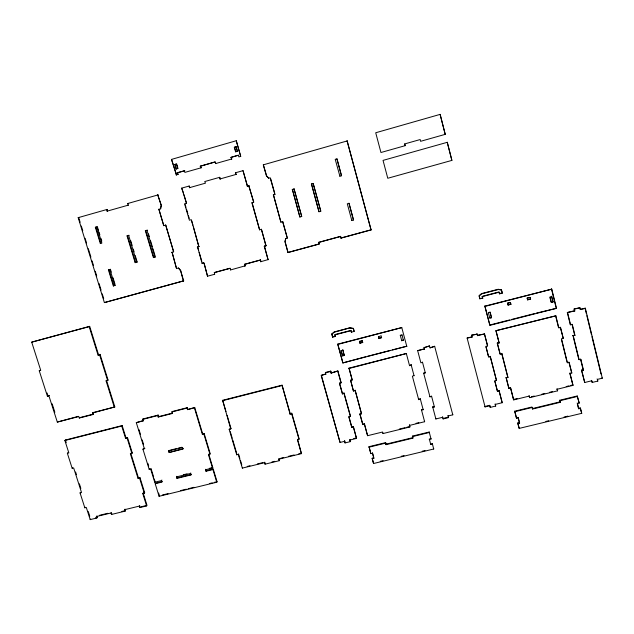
<?xml version="1.0" encoding="UTF-8"?>
<svg xmlns="http://www.w3.org/2000/svg" width="634" height="634" viewBox="0 0 634 634"><rect width="100%" height="100%" fill="white"/><g stroke="black" fill="none" stroke-linecap="round" stroke-linejoin="round"><path stroke-width="0.95" d="M381.597 337.653L378.87 338.358L381.597 337.653L381.161 335.751L378.443 336.765L378.87 338.358M378.443 336.765L378.878 338.041M373.553 463.509L372.237 458.192L373.87 457.796L373.854 458.327L372.221 458.715L373.553 463.509L433.711 449.007L433.624 448.492M372.221 458.715L372.237 458.192M373.854 458.327L372.443 453.223L370.811 453.619L369.043 446.669L385.646 442.627L386.074 444.664L412.877 438.142L412.401 436.113L429.202 432.023L431.033 439.021L429.369 439.417L429.289 438.918L430.755 444.569L432.412 444.165L432.325 443.657L430.676 444.062L430.755 444.569M370.811 453.619L369.043 446.669M409.849 426.983L409.39 424.97L409.849 426.983L383.015 433.553L382.595 432.016L367.585 435.693L364.423 423.734L362.791 424.138L362.751 424.606L364.392 424.201L364.423 423.734M361.515 413.82L355.135 390.243L361.515 413.82L359.874 414.232L362.751 424.606M359.874 414.232L361.554 413.376M345.047 442.92L344.658 440.836L345.047 442.92L350.317 441.636L349.865 440.036L356.522 438.403L353.368 426.46L351.727 427.324L353.368 426.46M362.672 342.526L362.276 340.624L362.672 342.526L359.969 343.224L359.573 341.322L361.372 340.854M350.317 441.636L349.92 439.544L349.865 440.036M359.969 343.224L359.573 341.322M351.727 427.324L348.835 416.966L350.483 416.118L344.048 393.032L342.384 393.849L344.048 393.032M355.088 390.655L353.447 391.067L350.594 380.202L352.235 379.782L349.001 368.132L406.339 353.526L409.548 365.667L411.173 364.875L409.548 365.667M353.447 391.067L350.594 380.202M340.046 442.437L321.327 375.177L325.9 374.012L321.216 375.566L340.046 442.437L344.595 441.327M371.072 229.92L347.123 140.914L371.072 229.92L340.965 238.122L340.593 236.355L318.688 242.323L319.029 244.106L288.002 252.562L284.943 241.689L285.712 238.55M350.539 380.59L352.179 380.178L349.001 368.132M335.291 336.464L334.847 334.879L350.967 330.694L351.41 332.287L354.16 331.281L353.36 328.364L350.293 327.738L334.197 331.923L331.875 333.944L332.604 337.161L335.291 336.464L334.926 334.57L350.071 330.639M354.113 331.582L353.36 328.364M351.41 332.287L351.022 330.393M161.012 205.836L160.481 208.832L161.393 205.749L157.779 194.947L161.393 205.749M342.384 393.849L339.459 383.396L341.132 382.595L337.89 370.961L331.106 373.046L337.89 370.961M331.788 334.253L334.11 332.232L350.293 327.738M392.478 349.897L406.79 346.235L342.812 362.933L365.77 356.72M344.23 355.484L342.843 349.905L344.23 355.484L342.582 355.912L341.124 350.665L342.582 355.912M288.002 252.562L285.11 241.538L285.562 239.295M342.812 362.933L337.748 344.127L401.782 327.588L406.83 346.568M331.106 373.046L330.758 371.096L325.456 372.451L325.805 374.393M227.091 415.318L230.974 428.441L229.175 429.305L236.728 454.784L238.273 454.404L242.339 468.106L264.608 462.661L265.052 464.175L279.293 460.696L278.849 459.174L301.443 453.643L297.608 439.307M332.604 337.161L331.875 333.944M301.443 453.643L297.457 439.798L299.169 438.918L291.791 413.209L290.063 414.05L291.791 413.209M279.293 460.696L279.023 458.651L278.849 459.174M265.052 464.175L264.814 462.131M290.063 414.05L282.051 385.179L222.645 400.308L230.721 428.917L229.175 429.305M242.339 468.106L242.568 467.575M351.822 220.505L347.289 203.807L349.001 203.268L353.518 219.935L351.87 220.386M236.728 454.784L236.973 454.269M340.965 238.122L340.593 236.355M162.328 481.539L155.568 483.195L155.195 483.734L159.079 496.287L216.765 482.228L217.034 481.697L213.23 469.041L206.28 470.745L205.995 471.26L212.953 469.548L213.23 469.041M212.501 468.043L212.778 467.535L208.76 454.158L208.475 454.649L212.501 468.043L205.543 469.754L205.995 471.26M230.721 428.917L230.974 428.441M205.543 469.754L205.828 469.239L206.28 470.745M208.475 454.649L210.242 453.793L204.132 433.442L202.349 434.274L194.408 407.852L194.717 407.432L202.65 433.814M176.965 478.385L176.838 476.364L176.965 478.385L190.882 474.969L190.731 472.948M202.349 434.274L204.132 433.442M159.079 496.287L159.443 495.733L158.611 493.046M349.001 203.268L353.471 220.053M139.749 505.536L139.361 506.098L139.821 507.572L146.62 505.924L147.001 505.353L143.173 493.078L144.671 492.713L139.995 477.695L138.109 478.591L130.374 453.762L132.284 452.898L127.553 437.714L125.635 438.554L121.728 426.024L122.156 425.58L126.055 438.094M142.935 449.173L144.782 448.325L142.935 449.173L149.18 469.342L150.638 468.978L154.736 482.244L161.512 480.58L161.868 480.049M139.821 507.572L140.209 507.002L146.153 505.56M319.029 244.106L318.688 242.323M154.736 482.244L155.1 481.713L154.228 478.876M146.62 505.924L142.793 493.624L144.671 492.713M142.793 493.624L143.173 493.078M169.405 452.05L168.929 450.489L169.056 452.533L183.329 448.571M111.433 512.415L111.005 512.993L111.465 514.459L125.056 511.155L125.469 510.584L125.009 509.118M149.18 469.342L149.553 468.827M138.109 478.591L139.995 477.695M111.465 514.459L111.901 513.881M187.727 409.215L187.268 407.686L187.41 409.635L194.717 407.432M80.542 492.372L80.058 492.919L84.829 507.802L86.295 507.438L90.194 519.618L96.812 518.01L97.271 517.431L96.804 515.973M90.194 519.618L90.662 519.032M158.207 417.069L158.104 415.119L158.207 417.069L172.202 413.511L172.083 411.561L187.268 407.686M130.374 453.762L132.284 452.898M84.829 507.802L85.297 507.232M144.393 448.809L136.302 422.648L143.118 420.913L143.506 420.477L143.038 418.963L158.104 415.119M125.635 438.554L127.553 437.714M143.118 420.913L142.65 419.391L143.038 418.963M136.302 422.648L143.506 420.477M67.87 452.803L67.362 453.286L72.181 468.336L72.68 467.829M320.788 211.185L313.188 183.575L320.788 211.185L318.989 211.756L311.492 184.05L318.989 211.756M39.815 370.351L39.237 370.724L47.407 396.202L48.897 395.814L57.314 422.078L78.814 416.538L79.29 418.044L93.024 414.509L92.548 413.003L114.802 406.957L106.552 380.471L108.065 380.075L100.053 354.366L98.056 355.111L89.18 326.637L89.679 326.344L98.539 354.763M264.473 246.119L268.087 259.726L264.267 246.285L266.074 245.683L261.414 229.27L259.599 229.849L251.872 202.69L253.711 202.151L248.766 185.603L253.711 202.151M93.024 414.509L93.507 414.073L93.04 412.568L114.802 406.957M67.362 453.286L68.844 452.914L64.866 440.503L65.381 440.044L122.156 425.58M260.542 259.924L260.788 261.707L260.542 259.924L244.708 264.235L244.938 266.026L244.708 264.235M287.329 238.107L282.701 221.623L287.329 238.107L285.554 238.693M92.548 413.003L93.04 412.568M79.29 418.044L79.797 417.6M482.783 298.202L482.189 296.324L482.783 298.202L479.811 298.677L479.05 295.698L481.499 293.613L498.237 289.262L501.391 289.889L502.358 293.122L499.544 293.851L498.926 291.981L483.124 296.086M479.978 298.931L479.217 295.943L481.666 293.859L498.443 289.5L501.597 290.126M57.314 422.078L78.386 416.34M114.35 407.385L106.084 380.86L108.065 380.075M106.084 380.86L106.552 380.471M264.267 246.285L266.074 245.683M301.705 216.463L294.057 188.948L301.705 216.463L299.89 217.042L292.369 189.423L299.89 217.042M198.648 250.533L197.594 246.927L202.056 263.34L203.934 262.722L207.532 276.21L214.633 274.276L214.451 272.477L230.15 268.206L230.61 269.799M47.407 396.202L49.452 395.402M214.633 274.276L214.451 272.477M98.056 355.111L100.053 354.366M207.532 276.21L204.211 263.673M280.91 222.193L273.428 194.844L280.91 222.193L282.701 221.623M440.123 114.382L445.226 134.353L440.123 114.382L375.716 132.76L380.947 152.509L405.166 145.669L404.706 143.926L420.191 139.543L420.58 141.319L445.226 134.353M107.067 209.45L106.615 209.545L107.106 211.154L107.558 211.059L107.067 209.45L78.18 217.66L104.388 302.592L183.678 280.862L180.524 270.203L178.447 267.992L176.537 268.61L172.076 252.253L176.537 268.61M261.414 229.27L265.876 245.841M259.599 229.849L252.102 202.603M183.345 281.076L180.524 270.203M178.447 267.992L180.183 270.401M339.808 176.228L341.528 175.721L336.955 158.849L335.22 159.324L339.879 176.181M39.237 370.724L40.727 370.327L31.7 342.146L89.679 326.344M104.388 302.592L183.678 280.862M193.481 227.067L198.862 246.65L191.31 219.665L189.4 220.228L184.565 203.776L186.491 203.237L183.987 194.701M113.343 285.958L113.787 285.736L108.889 269.751L108.43 269.941L113.343 285.958L115.333 285.316M173.645 251.817L165.712 225.102L173.645 251.817L171.719 252.419M153.404 257.594L153.785 257.42L145.741 230.61L145.345 230.736L153.404 257.594L155.401 256.968M137.166 262.024L136.754 262.207L128.654 235.428L129.082 235.285L127.046 235.88L135.145 262.65L137.166 262.024L135.216 255.565M135.145 262.65L135.557 262.468L127.474 235.737L127.046 235.88M111.299 272.144L110.427 269.323L109.975 269.513L114.889 285.538M404.674 143.934L405.166 145.669M163.77 225.664L158.896 209.283L163.77 225.664L165.712 225.102M100.323 243.488L100.79 243.337L95.829 227.162L95.354 227.289L100.323 243.488L101.868 243.052L96.899 226.845L97.382 226.718L95.354 227.289M171.537 159.396L176.45 174.881L171.537 159.396L236.268 140.732L240.714 156.408L238.852 156.883L238.376 155.219L231.006 157.343L231.735 158.991L231.006 157.343M174.77 164.499L176.41 164.024L177.702 168.438L176.062 168.906L174.77 164.499L176.759 164.008M234.326 147.294L236.236 146.826L234.326 147.294L235.586 151.748L237.504 151.272L236.49 147.714M235.586 151.748L237.504 151.272M176.062 168.906L178.051 168.406M177.211 172.813L184.716 170.72L177.211 172.813L178.043 174.421L177.56 172.781M200.257 166.187L201.049 167.812L200.257 166.187L214.989 161.947L215.75 163.58M200.566 166.163L215.275 161.932M231.267 157.335L238.376 155.219M176.093 174.921L178.043 174.421M184.383 170.752L184.859 172.4L201.049 167.812M215.465 163.604L231.735 158.991M107.106 211.154L128.543 205.075L128.116 205.162L127.632 203.546L158.167 194.876M186.491 203.237L181.696 188.124L189.186 186.024L189.669 187.656L189.186 186.024M189.336 187.719L205.495 183.147L204.711 181.554L219.705 177.314L220.18 178.954L219.705 177.314M235.412 172.797L236.133 174.405L235.412 172.797L243.02 170.657L247.379 186L243.02 170.657M263.324 164.832L266.645 175.887L268.745 178.17L266.438 175.927L263.324 164.832L347.178 140.938M219.895 179.002L236.133 174.405M158.896 209.283L160.854 208.737M268.547 178.217L270.179 177.758L274.871 194.464M247.149 186.063L248.996 185.548M447.263 142.317L383.039 160.386L387.77 178.265L451.884 160.394L447.263 142.317L451.884 160.394M145.345 230.736L147.365 230.15L146.969 230.285L155.021 257.15M292.219 189.487L294.057 188.948M311.373 184.106L313.188 183.575M273.246 194.923L275.053 194.392M108.43 269.941L110.427 269.323M197.277 247.086L199.171 246.491M202.056 263.34L203.633 262.912M318.577 242.481L340.521 236.498M288.161 252.387L319.14 243.947M341.037 237.98L371.088 229.793M214.165 272.683L229.888 268.396M244.478 264.426L260.336 260.106M230.356 269.997L245.176 265.836M260.788 261.707L268.285 259.544M31.7 342.146L89.18 326.637M482.363 296.577L499.132 292.219L499.544 293.851M332.684 336.852L334.475 336.385M479.811 298.677L481.674 298.194M499.346 293.613L501.217 293.122M484.867 306.119L551.77 289.152L556.494 308.314L489.9 325.337L484.867 306.119L489.9 325.337M337.676 344.444L401.782 327.588M485.05 306.388L551.77 289.152M507.501 303.163L510.529 302.703L510.941 304.328L508.127 305.057L507.501 303.163L509.371 302.68M527.131 298.099L530.214 297.623L530.618 299.256L527.543 299.731L527.131 298.099L529.018 297.615M359.533 341.639L362.236 340.941M360.009 342.907L362.711 342.209M507.913 304.788L510.941 304.328M527.543 299.731L530.618 299.256M80.708 417.362L93.507 414.073M341.124 350.665L342.772 350.237M400.3 335.434L401.98 335.006M342.645 355.571L344.294 355.143M489.654 317.848L491.548 317.689L489.836 318.133L488.275 312.475L490.177 312.308L491.548 317.689M553.11 301.903L551.762 296.466L550.019 296.91L551.358 302.347L553.11 301.903L551.073 302.085L549.955 297.568M401.726 340.735L403.367 339.99L401.726 340.735L400.268 335.124M367.68 356.237L390.576 350.38M490.668 324.798L509.657 319.94M511.559 319.457L534.351 313.632M536.253 313.141L556.494 308.314M429.527 345.926L424.154 347.646L429.527 345.926L430.026 347.86L434.655 346.315L430.026 347.86M471.458 335.235L477.133 334.15L471.458 335.235L472.037 337.161L467.123 338.049L471.878 336.836M574.444 310.715L567.319 312.53L574.784 311.001L574.047 309.083L579.698 307.641L580.451 309.558L585.356 308.306L602.3 378.197L597.426 379.386L597.046 378.989M142.65 419.391L157.739 415.547M171.735 411.981L186.951 408.106M325.361 372.832L330.671 371.476M574.047 309.083L580.055 307.918M64.866 440.503L121.728 426.024M158.571 416.641L172.543 413.083M417.663 350.65L424.511 348.898L417.663 350.65L420.873 362.799L422.513 362.386M484.519 333.983L477.386 335.434L484.519 333.983L487.594 345.926L485.929 346.346L488.687 357.061L490.351 356.641L496.446 380.345L494.789 380.757L497.524 391.368L499.18 390.964L502.199 402.717L495.281 404.413L495.083 403.977L495.701 406.053L490.233 407.393L489.622 405.316L490.233 407.393M498.958 342.669L497.246 343.097L499.156 343.002L495.907 330.718L555.844 315.819L558.823 327.905L560.567 327.469L563.238 338.318L561.502 338.754L567.414 362.735L569.15 362.307L571.797 373.054L569.736 373.093L573.001 385.369L557.215 389.236L556.906 388.824L557.611 390.821L529.707 397.653L529.057 395.648M579.698 307.641L580.102 309.273L585.356 308.306M187.41 409.635L194.408 407.852M222.368 400.736L281.876 385.583M348.946 368.505L406.339 353.526M495.907 330.718L555.844 315.819M341.132 382.595L339.539 382.999L342.447 393.437M555.535 315.534L558.514 327.596L560.567 327.469M567.319 312.53L570.275 324.624L572.312 324.497L574.975 335.37L572.938 335.473L574.975 335.37M570.275 324.624L572.312 324.497M423.639 373.022L425.263 372.61L423.71 373.402L429.971 396.836L431.596 396.432L431.508 396.012L434.401 406.933L432.776 407.337L432.689 406.901L434.314 406.497L434.401 406.933M485.977 346.901L488.505 356.704L490.351 356.641M497.246 343.097L499.988 353.82L501.906 353.74L507.969 377.484L506.265 377.904L506.051 377.515L507.969 377.484M414.01 375.439L412.393 376.247L418.678 399.642L420.342 399.222L420.279 398.802L418.614 399.214L418.678 399.642M499.988 353.82L501.906 353.74M72.181 468.336L73.663 467.971L81.532 492.555L80.058 492.919M169.857 450.259L176.355 448.634M178.209 448.175L181.926 447.247M168.581 450.972L182.529 447.493L183.004 449.054L169.056 452.533M572.938 335.473L578.81 359.454L580.855 359.399L583.486 370.169L581.449 370.201L583.486 370.169M494.821 381.24L497.325 390.956L498.974 390.544L499.18 390.964M506.051 377.515L508.769 388.127L510.465 387.707L510.687 388.119L513.699 399.903L529.311 396.076L529.707 397.653M423.092 409.263L423.163 409.707L421.499 410.119L421.428 409.675L424.614 421.721L409.429 425.446M508.769 388.127L508.983 388.539L510.687 388.119M183.321 474.771L187.03 473.86M209.307 468.383L212.778 467.535M176.514 476.887L190.422 473.471L190.882 474.969M177.298 477.862L191.191 474.454M155.195 483.734L161.971 482.07L161.512 480.58M353.717 438.617L356.57 437.92M416.015 423.346L418.86 422.656M488.671 405.546L484.899 406.473L485.073 406.909L489.805 405.752M510.465 387.707L513.469 399.468L517.138 398.572M566.178 386.558L568.96 385.876M570.814 385.417L572.668 384.965M432.689 406.901L435.875 418.963L442.69 417.291L442.587 416.839L443.126 418.923L448.531 417.6L448.42 417.14L443.023 418.464L443.126 418.923M434.655 346.315L452.787 414.818L448.103 415.967L447.984 415.516L448.531 417.6M581.449 370.201L584.714 382.5L591.799 380.765L592.211 382.437L597.83 381.058L597.426 379.386M247.205 466.442L249.986 465.76M257.396 463.945L262.959 462.59M280.902 458.192L283.723 457.502M288.422 456.353L294.057 454.974M298.757 453.825L301.578 453.136M399.277 429.091L405.023 427.688M406.933 427.221L409.802 426.516M531.371 396.757L534.256 396.052M541.935 394.166L544.82 393.46M549.623 392.287L552.499 391.582M271.883 462.027L274.728 461.33M162.32 495.035L168.081 493.632M180.555 490.589L186.317 489.186M188.235 488.719L193.996 487.308M209.355 483.568L212.232 482.87M214.157 482.403L217.034 481.697M519.626 423.084L519.389 422.609L517.693 423.021L517.93 423.496L519.626 423.084L518.287 417.861L516.591 418.274L516.353 417.806L514.673 411.212L531.934 407.012L532.592 409.033L560.456 402.257L559.751 400.236L577.217 395.988L579.207 403.089L577.479 403.509L577.138 403.065M369.02 447.176L385.654 443.126L385.646 442.627M412.877 438.142L412.457 436.604L429.281 432.507L429.202 432.023M514.673 411.212L514.903 411.672L532.195 407.464M560.068 400.68L577.558 396.424M386.066 444.157L412.821 437.65M560.456 402.257L560.147 401.813L532.33 408.581L532.592 409.033M99.546 515.307L107.78 513.302M111.005 512.993L96.352 516.551L96.812 518.01M139.361 506.098L124.597 509.688L125.056 511.155M95.385 517.891L97.271 517.431M121.847 511.464L125.469 510.584M516.353 417.806L518.049 417.394L518.287 417.861M577.352 403.945L578.438 408.336L580.158 407.916L580.506 408.367L581.727 413.328L519.183 428.402L517.693 423.021M578.438 408.336L578.779 408.787L580.506 408.367M380.241 461.362L383.102 460.672M401.211 456.306L404.072 455.616M422.189 451.249L425.042 450.56M545.834 421.436L548.719 420.738M564.086 417.037L567.929 416.11M78.18 217.66L78.687 217.549L80.146 222.257M127.632 203.546L128.06 203.459M181.696 188.124L183.432 192.799M336.955 158.849L341.457 175.761M240.714 156.408L236.268 140.732M350.237 328.04L353.304 328.666M601.912 377.801L602.3 378.197M563.238 338.318L560.25 327.16M580.855 359.399L580.506 359.034L583.137 369.788M597.458 380.654L597.83 381.058M592.211 382.437L591.435 380.368M569.15 362.307L567.097 362.363L567.414 362.735M571.797 373.054L569.047 362.83M502.358 293.122L501.391 289.889M579.207 403.089L577.217 395.988M581.727 413.328L580.158 407.916M487.594 345.926L484.344 333.666M513.469 399.468L513.699 399.903M496.446 380.345L490.161 356.284M497.325 390.956L497.524 391.368M502.199 402.717L498.974 390.544M495.511 405.609L495.701 406.053M65.381 440.044L66.229 442.698M75.612 472.005L76.484 474.739M79.393 483.829L80.851 488.378M88.269 511.551L89.766 516.227M52.154 403.834L54.857 412.259M47.059 392.969L47.97 395.79M130.778 453.27L138.497 478.068M99.578 354.707L107.598 380.463M127.141 438.173L131.872 453.381M139.607 478.218L144.29 493.26M81.303 226.029L82.761 230.736M85.083 238.273L86.541 242.988M88.285 248.639L90.9 257.119M92.057 260.883L93.515 265.598M95.258 271.249L96.709 275.964M99.039 283.501L101.075 290.095M102.233 293.859L103.691 298.574M139.012 429.67L140.455 434.338M142.182 439.933L143.625 444.592M151.011 468.471L153.642 476.982M147.857 463.335L148.705 466.085M97.652 227.622L98.484 230.316M99.031 232.115L99.855 234.81M100.957 238.408L101.789 241.102M113.026 277.787L115.039 284.373M130.755 240.817L132.149 245.429M133.267 249.114L134.099 251.88M212.953 469.548L216.765 482.228M148.475 233.851L149.299 236.625M150.409 240.326L152.35 246.8M152.905 248.647L155.124 256.049M203.839 433.902L209.957 454.285M222.645 400.308L225.973 411.561M238.519 453.889L239.866 458.453M240.413 460.276L241.76 464.841M230.269 431.659L232.226 438.252M232.789 440.139L236.696 453.326M175.127 164.475L176.41 168.874M191.579 220.592L192.934 225.213M185.168 204.6L185.976 207.334M186.507 209.165L187.846 213.721M188.385 215.552L189.186 218.286M199.179 252.332L201.826 261.351M177.021 164.888L177.789 167.527M291.632 413.653L299.026 439.41M282.051 385.179L290.221 413.606M235.991 146.819L237.251 151.272M234.58 147.302L235.84 151.748M270.631 178.637L274.791 193.465M337.811 371.342L341.06 382.991M343.977 393.445L350.428 416.57M353.32 426.928L356.522 438.403M348.898 416.514L351.783 426.856M330.758 371.096L331.194 372.665M372.459 452.708L373.632 456.948M364.392 424.201L367.585 435.693M359.914 413.78L362.791 424.138M337.748 344.127L342.622 361.657M385.654 443.126L386.074 444.664M411.173 364.875L414.065 375.827M420.279 398.802L423.163 409.707M432.325 443.657L433.711 449.007M401.948 334.697L403.406 340.307M452.668 414.367L452.787 414.818M422.442 362.022L425.343 372.99M424.083 347.313L424.582 349.247M467.123 338.049L485.073 406.909M476.966 333.833L477.553 335.758M471.617 335.552L472.037 337.161M489.995 312.039L491.366 317.412M497.444 343.43L500.194 354.168M506.265 377.904L508.983 388.539M514.903 411.672L516.591 418.274M517.93 423.496L519.183 428.402M496.105 331.035L499.156 343.002M501.692 353.384L507.755 377.095M518.049 417.394L519.389 422.609M510.307 302.442L510.719 304.066M507.715 303.424L508.127 305.057M557.215 389.236L557.611 390.821M559.751 400.236L560.147 401.813M529.961 297.37L530.365 299.002M527.385 298.352L527.789 299.985M570.069 373.474L573.001 385.369M577.479 403.509L578.779 408.787M561.423 339.38L566.859 361.404M567.644 312.816L570.608 324.925M573.271 335.798L579.159 359.819M581.798 370.589L584.714 382.5M551.477 288.914L556.192 308.045M551.469 296.213L552.808 301.641M574.38 309.36L574.784 311.001M571.979 324.188L574.634 335.045M585 308.029L586.387 313.759M586.854 315.677L591.49 334.792M591.95 336.702L600.984 373.973M435.788 418.503L435.875 418.963M429.884 396.416L429.971 396.836M430.946 438.522L431.033 439.021M424.542 421.261L424.614 421.721M412.401 436.113L412.457 436.604M383.015 433.077L383.015 433.553"/></g></svg>
